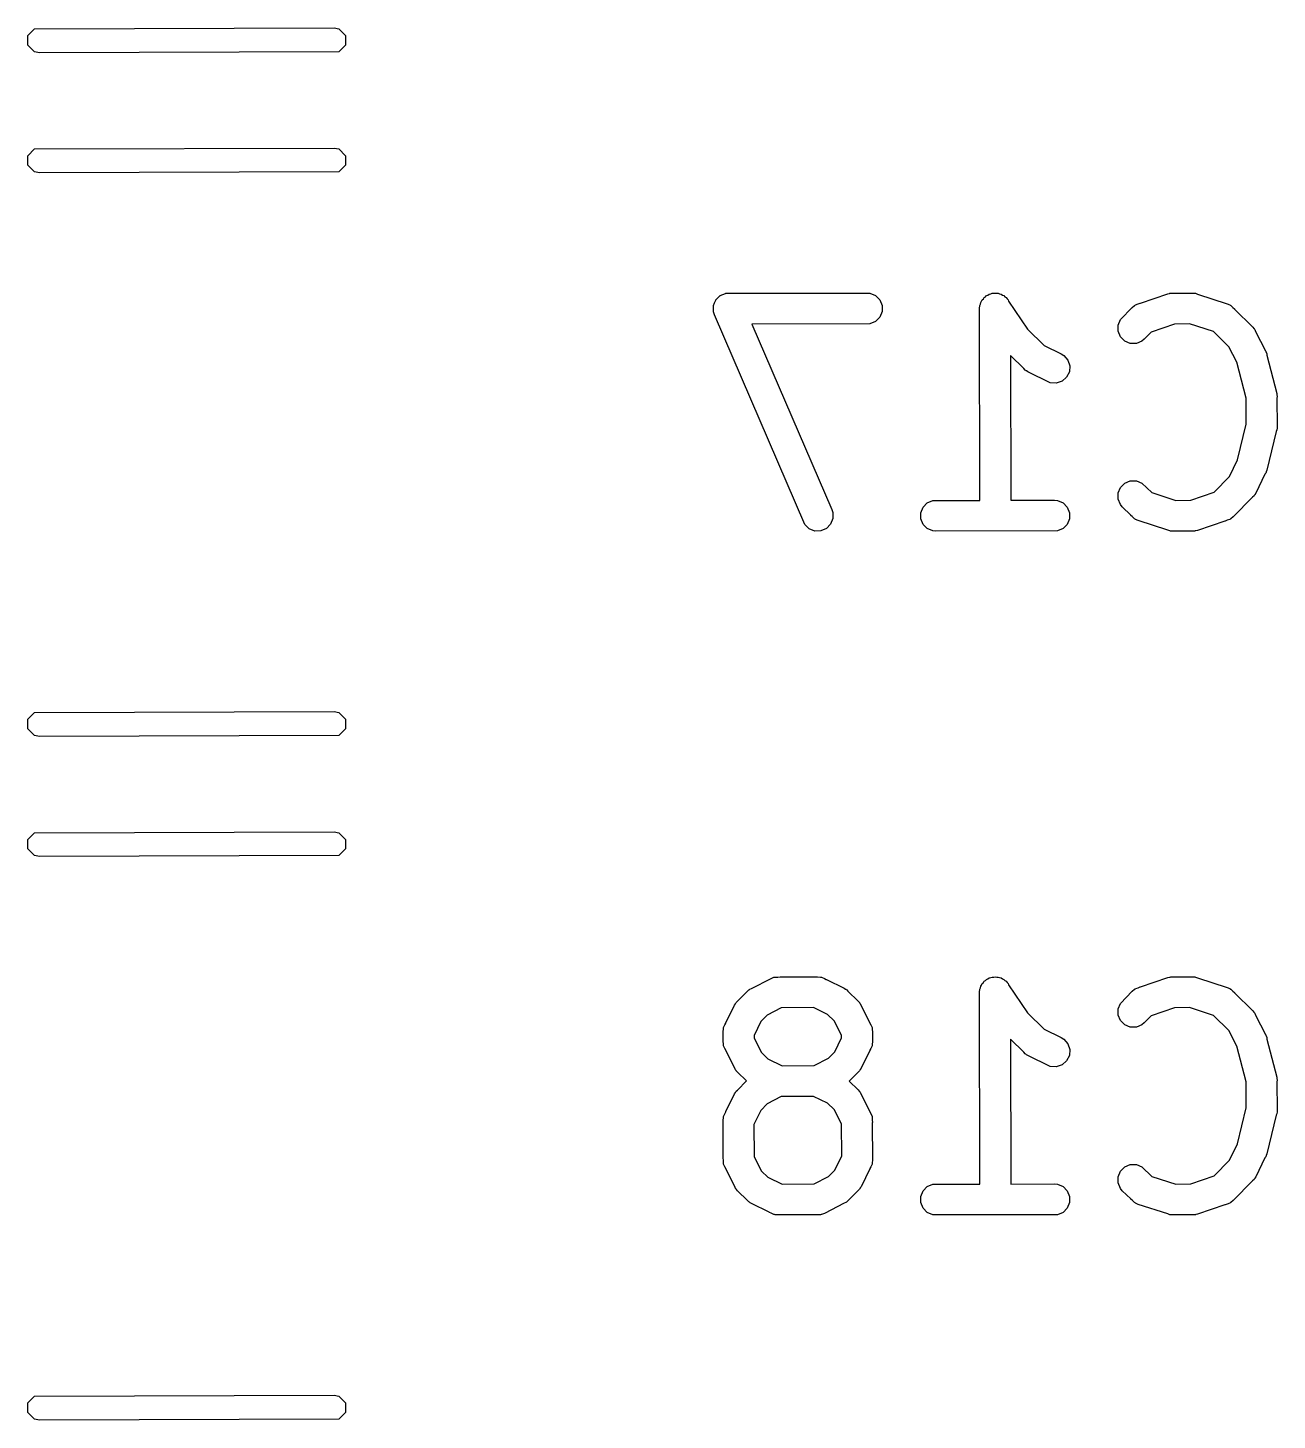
# Model space of a CAD drawing. Extents: x 208 to 341, y -149 to -108.
# Drawn here: x 335.22 to 341.25, y -126.94 to -120.22 of the extents above; entities that cross this region are included whole.
import ezdxf

# ---------------------------------------------------------------- set-up
doc = ezdxf.new("R2010")
doc.units = 0
doc.layers.add('BLACK', color=7, linetype='CONTINUOUS')

msp = doc.modelspace()

# ---------------------------------------------------------------- linework, layer by layer
at = {"layer": 'BLACK', "linetype": 'CONTINUOUS'}
for p, q in [((335.256295, -120.224374), (336.70176, -120.219807)), ((336.70176, -120.219807), (336.724721, -120.224374)), ((335.223823, -120.256846), (335.256295, -120.224374)), ((335.223823, -120.302768), (335.223823, -120.256846)), ((336.724721, -120.224374), (336.757193, -120.256846)), ((336.757193, -120.256846), (336.757193, -120.302768)), ((335.256295, -120.33524), (335.223823, -120.302768)), ((335.279256, -120.339807), (335.256295, -120.33524)), ((336.724721, -120.33524), (335.279256, -120.339807)), ((336.757193, -120.302768), (336.724721, -120.33524)), ((335.223823, -120.836846), (335.256295, -120.804374)), ((335.256295, -120.804374), (336.70176, -120.799807)), ((336.70176, -120.799807), (336.724721, -120.804374)), ((336.724721, -120.804374), (336.757193, -120.836846)), ((335.223823, -120.882768), (335.223823, -120.836846)), ((335.256295, -120.91524), (335.223823, -120.882768)), ((336.757193, -120.882768), (336.724721, -120.91524)), ((336.757193, -120.836846), (336.757193, -120.882768)), ((335.279256, -120.919807), (335.256295, -120.91524)), ((336.724721, -120.91524), (335.279256, -120.919807)), ((338.532252, -121.560892), (338.532425, -121.560459)), ((338.532425, -121.575071), (338.532252, -121.560892)), ((338.532425, -121.559994), (338.537846, -121.546904)), ((338.532425, -121.560459), (338.532425, -121.559994)), ((338.537846, -121.546904), (338.54312, -121.533722)), ((338.54312, -121.533722), (338.543445, -121.533388)), ((338.543445, -121.533388), (338.543624, -121.532958)), ((338.543624, -121.532958), (338.553643, -121.522938)), ((338.553643, -121.522938), (338.563559, -121.512778)), ((338.563559, -121.512778), (338.563987, -121.512594)), ((338.563987, -121.512594), (338.564316, -121.512266)), ((338.564316, -121.512266), (338.577416, -121.506839)), ((338.577416, -121.506839), (338.590457, -121.501251)), ((338.590457, -121.501251), (338.590921, -121.501245)), ((338.590921, -121.501245), (338.591352, -121.501067)), ((338.591352, -121.501067), (338.608513, -121.50103)), ((338.608513, -121.50103), (338.619718, -121.500894)), ((338.619718, -121.500894), (338.619999, -121.501006)), ((338.619999, -121.501006), (339.27265, -121.499626)), ((339.27265, -121.499626), (339.287282, -121.501067)), ((339.287282, -121.501067), (339.314318, -121.512266)), ((339.314318, -121.512266), (339.33501, -121.532958)), ((339.33501, -121.532958), (339.346209, -121.559994)), ((339.346209, -121.559994), (339.346209, -121.589258)), ((339.816713, -121.57447), (339.818139, -121.559994)), ((339.818139, -121.559994), (339.82098, -121.553133)), ((339.82098, -121.553133), (339.822437, -121.545853)), ((339.822437, -121.545853), (339.826525, -121.539747)), ((339.826525, -121.539747), (339.829338, -121.532958)), ((339.829338, -121.532958), (339.834588, -121.527707)), ((339.834588, -121.527707), (339.83872, -121.521538)), ((339.83872, -121.521538), (339.844834, -121.517461)), ((339.844834, -121.517461), (339.85003, -121.512266)), ((339.85003, -121.512266), (339.85689, -121.509424)), ((339.85689, -121.509424), (339.863069, -121.505305)), ((339.863069, -121.505305), (339.870277, -121.503879)), ((339.870277, -121.503879), (339.877066, -121.501067)), ((339.877066, -121.501067), (339.884493, -121.501067)), ((339.884493, -121.501067), (339.891777, -121.499626)), ((339.891777, -121.499626), (339.898982, -121.501067)), ((339.898982, -121.501067), (339.90633, -121.501067)), ((339.90633, -121.501067), (339.91319, -121.503908)), ((339.91319, -121.503908), (339.920471, -121.505365)), ((339.920471, -121.505365), (339.926576, -121.509453)), ((339.926576, -121.509453), (339.933366, -121.512266)), ((339.933366, -121.512266), (339.938616, -121.517516)), ((339.938616, -121.517516), (339.944786, -121.521648)), ((339.944786, -121.521648), (339.949075, -121.527975)), ((339.949075, -121.527975), (339.954058, -121.532958)), ((339.954058, -121.532958), (339.956579, -121.539045)), ((339.956579, -121.539045), (340.048493, -121.674632)), ((340.552951, -121.569212), (340.564316, -121.559885)), ((340.564316, -121.559885), (340.566804, -121.558854)), ((340.566804, -121.558854), (340.568841, -121.557088)), ((340.568841, -121.557088), (340.581804, -121.55264)), ((340.581804, -121.55264), (340.591352, -121.548686)), ((340.591352, -121.548686), (340.593333, -121.548686)), ((340.593333, -121.548686), (340.725123, -121.503475)), ((340.725123, -121.503475), (340.732378, -121.501825)), ((340.732378, -121.501825), (340.734209, -121.501067)), ((340.734209, -121.501067), (340.735805, -121.501046)), ((340.735805, -121.501046), (340.73946, -121.500215)), ((340.73946, -121.500215), (340.74876, -121.500876)), ((340.74876, -121.500876), (340.844079, -121.499626)), ((340.844079, -121.499626), (340.851484, -121.500355)), ((340.851484, -121.500355), (340.853459, -121.500215)), ((340.853459, -121.500215), (340.854945, -121.500696)), ((340.854945, -121.500696), (340.858711, -121.501067)), ((340.858711, -121.501067), (340.868074, -121.504945)), ((340.868074, -121.504945), (341.010653, -121.551094)), ((341.010653, -121.551094), (341.024078, -121.557088)), ((341.024078, -121.557088), (341.026113, -121.558853)), ((341.026113, -121.558853), (341.028604, -121.559885)), ((341.028604, -121.559885), (341.038542, -121.569633)), ((338.532425, -121.589258), (338.532425, -121.575071)), ((338.532603, -121.589688), (338.532425, -121.589258)), ((338.532609, -121.590153), (338.532603, -121.589688)), ((338.537048, -121.60417), (338.532609, -121.590153)), ((338.972707, -122.617051), (338.537048, -121.60417)), ((339.33501, -121.616294), (339.314318, -121.636986)), ((339.346209, -121.589258), (339.33501, -121.616294)), ((339.816698, -121.574547), (339.816713, -121.57447)), ((339.816703, -121.574573), (339.816698, -121.574547)), ((339.816698, -121.574626), (339.816703, -121.574573)), ((339.818012, -122.500509), (339.816698, -121.574626)), ((340.484806, -121.655233), (340.496005, -121.628196)), ((340.496005, -121.628196), (340.552951, -121.569212)), ((341.038542, -121.569633), (341.046185, -121.576262)), ((341.046185, -121.576262), (341.047036, -121.577965)), ((341.047036, -121.577965), (341.135207, -121.66445)), ((339.287282, -121.648185), (338.718236, -121.649388)), ((338.718236, -121.649388), (339.103491, -122.545082)), ((339.314318, -121.636986), (339.287282, -121.648185)), ((340.048493, -121.674632), (340.128784, -121.753388)), ((340.484806, -121.684495), (340.484806, -121.655233)), ((340.496005, -121.711532), (340.484806, -121.684495)), ((340.64492, -121.688174), (340.611398, -121.722897)), ((340.757626, -121.64951), (340.64492, -121.688174)), ((340.829005, -121.648574), (340.757626, -121.64951)), ((340.944932, -121.686097), (340.829005, -121.648574)), ((341.019141, -121.758887), (340.944932, -121.686097)), ((341.135207, -121.66445), (341.139927, -121.6702)), ((341.139927, -121.6702), (341.141424, -121.671499)), ((341.141424, -121.671499), (341.14215, -121.672909)), ((341.14215, -121.672909), (341.144535, -121.675815)), ((341.144535, -121.675815), (341.148186, -121.68463)), ((341.148186, -121.68463), (341.196875, -121.77918)), ((340.128784, -121.753388), (340.210953, -121.793258)), ((340.516697, -121.732224), (340.496005, -121.711532)), ((340.543734, -121.743423), (340.516697, -121.732224)), ((340.572996, -121.743423), (340.543734, -121.743423)), ((340.600033, -121.732224), (340.572996, -121.743423)), ((340.611398, -121.722897), (340.600033, -121.732224)), ((341.057832, -121.834022), (341.019141, -121.758887)), ((340.02967, -121.864453), (339.9656, -121.801607)), ((339.9656, -121.801607), (339.966592, -122.500144)), ((340.210953, -121.793258), (340.223396, -121.80109)), ((340.223396, -121.80109), (340.242569, -121.823198)), ((340.242569, -121.823198), (340.251823, -121.850959)), ((341.196875, -121.77918), (341.197284, -121.780249)), ((341.197284, -121.780249), (341.197607, -121.780685)), ((341.197607, -121.780685), (341.197926, -121.781928)), ((341.197926, -121.781928), (341.20213, -121.792911)), ((341.20213, -121.792911), (341.202655, -121.800308)), ((341.202655, -121.800308), (341.250173, -121.985007)), ((340.03619, -121.871971), (340.02967, -121.864453)), ((340.039383, -121.873981), (340.03619, -121.871971)), ((340.040506, -121.875082), (340.039383, -121.873981)), ((340.042338, -121.87584), (340.040506, -121.875082)), ((340.048633, -121.879803), (340.042338, -121.87584)), ((340.157602, -121.932677), (340.048633, -121.879803)), ((340.249749, -121.880149), (340.236661, -121.906324)), ((340.251823, -121.850959), (340.249749, -121.880149)), ((341.10245, -122.007452), (341.057832, -121.834022)), ((340.186792, -121.934751), (340.157602, -121.932677)), ((340.214554, -121.925497), (340.186792, -121.934751)), ((340.236661, -121.906324), (340.214554, -121.925497)), ((341.103592, -122.132224), (341.10245, -122.007452)), ((341.250173, -121.985007), (341.250548, -121.987543)), ((341.250548, -121.987543), (341.250971, -121.988565)), ((341.250971, -121.988565), (341.250988, -121.990526)), ((341.250988, -121.990526), (341.252323, -121.999551)), ((341.252323, -121.999551), (341.251144, -122.007474)), ((341.251144, -122.007474), (341.252412, -122.146054)), ((341.061566, -122.305347), (341.103592, -122.132224)), ((341.247794, -122.168354), (341.202554, -122.35472)), ((341.250971, -122.160686), (341.247794, -122.168354)), ((341.251868, -122.151571), (341.250971, -122.160686)), ((341.252323, -122.1497), (341.251868, -122.151571)), ((341.252412, -122.146054), (341.25216, -122.148607)), ((341.25216, -122.148607), (341.252323, -122.1497)), ((341.022841, -122.385157), (341.061566, -122.305347)), ((341.197607, -122.368566), (341.193524, -122.374076)), ((341.201542, -122.35755), (341.197607, -122.368566)), ((341.20213, -122.35634), (341.201542, -122.35755)), ((341.202168, -122.355799), (341.20213, -122.35634)), ((341.202554, -122.35472), (341.202168, -122.355799)), ((340.484806, -122.464755), (340.496005, -122.437719)), ((340.496005, -122.437719), (340.516698, -122.417026)), ((340.516698, -122.417026), (340.543734, -122.405828)), ((340.543734, -122.405828), (340.572997, -122.405828)), ((340.572997, -122.405828), (340.600033, -122.417027)), ((340.600033, -122.417027), (340.647722, -122.463069)), ((340.948564, -122.460883), (341.022841, -122.385157)), ((341.193524, -122.374076), (341.149256, -122.465309)), ((339.564316, -122.512266), (339.591352, -122.501067)), ((339.591352, -122.501067), (339.818012, -122.500509)), ((339.966592, -122.500144), (340.177412, -122.499626)), ((340.177412, -122.499626), (340.192044, -122.501067)), ((340.192044, -122.501067), (340.21908, -122.512266)), ((340.484806, -122.494018), (340.484806, -122.464755)), ((340.496004, -122.521054), (340.484806, -122.494018)), ((340.647722, -122.463069), (340.763914, -122.500677)), ((340.763914, -122.500677), (340.835292, -122.499741)), ((340.835292, -122.499741), (340.948564, -122.460883)), ((341.133901, -122.484275), (341.039969, -122.58004)), ((341.141424, -122.477752), (341.133901, -122.484275)), ((341.143436, -122.474555), (341.141424, -122.477752)), ((341.144535, -122.473435), (341.143436, -122.474555)), ((341.145292, -122.471605), (341.144535, -122.473435)), ((341.149256, -122.465309), (341.145292, -122.471605)), ((339.103491, -122.545082), (339.10793, -122.559098)), ((339.10793, -122.559098), (339.108287, -122.58836)), ((339.532425, -122.559994), (339.543624, -122.532958)), ((339.532425, -122.589258), (339.532425, -122.559994)), ((339.543624, -122.532958), (339.564316, -122.512266)), ((340.21908, -122.512266), (340.239772, -122.532958)), ((340.239772, -122.532958), (340.250971, -122.559994)), ((340.250971, -122.559994), (340.250971, -122.589258)), ((340.505331, -122.532419), (340.496004, -122.521054)), ((340.546156, -122.571834), (340.505331, -122.532419)), ((340.546734, -122.57299), (340.546156, -122.571834)), ((338.993651, -122.637489), (338.972707, -122.617051)), ((339.020821, -122.648357), (338.993651, -122.637489)), ((339.07698, -122.636473), (339.050082, -122.648001)), ((339.097419, -122.61553), (339.07698, -122.636473)), ((339.108287, -122.58836), (339.097419, -122.61553)), ((339.543624, -122.616294), (339.532425, -122.589258)), ((339.564316, -122.636986), (339.543624, -122.616294)), ((339.591352, -122.648185), (339.564316, -122.636986)), ((340.21908, -122.636986), (340.192044, -122.648185)), ((340.239772, -122.616294), (340.21908, -122.636986)), ((340.250971, -122.589258), (340.239772, -122.616294)), ((340.552825, -122.578273), (340.546734, -122.57299)), ((340.564316, -122.589367), (340.552825, -122.578273)), ((340.566804, -122.590397), (340.564316, -122.589367)), ((340.568841, -122.592164), (340.566804, -122.590397)), ((340.582267, -122.598158), (340.568841, -122.592164)), ((340.724848, -122.644307), (340.582267, -122.598158)), ((340.999586, -122.600566), (340.867796, -122.645777)), ((341.001568, -122.600566), (340.999586, -122.600566)), ((341.01112, -122.596609), (341.001568, -122.600566)), ((341.024078, -122.592164), (341.01112, -122.596609)), ((341.026113, -122.590398), (341.024078, -122.592164)), ((341.028604, -122.589367), (341.026113, -122.590398)), ((341.039969, -122.58004), (341.028604, -122.589367)), ((339.050082, -122.648001), (339.020821, -122.648357)), ((339.605984, -122.649626), (339.591352, -122.648185)), ((340.192044, -122.648185), (339.605984, -122.649626)), ((340.734209, -122.648185), (340.724848, -122.644307)), ((340.737972, -122.648555), (340.734209, -122.648185)), ((340.73946, -122.649037), (340.737972, -122.648555)), ((340.741434, -122.648896), (340.73946, -122.649037)), ((340.748841, -122.649626), (340.741434, -122.648896)), ((340.844158, -122.648375), (340.748841, -122.649626)), ((340.853459, -122.649037), (340.844158, -122.648375)), ((340.857113, -122.648205), (340.853459, -122.649037)), ((340.858711, -122.648185), (340.857113, -122.648205)), ((340.860542, -122.647426), (340.858711, -122.648185)), ((340.867796, -122.645777), (340.860542, -122.647426)), ((335.223823, -123.556846), (335.256295, -123.524374)), ((335.223823, -123.602768), (335.223823, -123.556846)), ((335.256295, -123.524374), (336.70176, -123.519807)), ((336.70176, -123.519807), (336.724721, -123.524374)), ((336.724721, -123.524374), (336.757193, -123.556846)), ((336.757193, -123.556846), (336.757193, -123.602768)), ((335.256295, -123.63524), (335.223823, -123.602768)), ((335.279256, -123.639807), (335.256295, -123.63524)), ((336.724721, -123.63524), (335.279256, -123.639807)), ((336.757193, -123.602768), (336.724721, -123.63524)), ((335.223823, -124.136846), (335.256295, -124.104374)), ((335.256295, -124.104374), (336.70176, -124.099807)), ((336.70176, -124.099807), (336.724721, -124.104374)), ((336.724721, -124.104374), (336.757193, -124.136846)), ((335.223823, -124.182768), (335.223823, -124.136846)), ((335.256295, -124.21524), (335.223823, -124.182768)), ((336.757193, -124.182768), (336.724721, -124.21524)), ((336.757193, -124.136846), (336.757193, -124.182768)), ((335.279256, -124.219807), (335.256295, -124.21524)), ((336.724721, -124.21524), (335.279256, -124.219807)), ((338.707173, -124.859885), (338.715983, -124.856235)), ((338.715983, -124.856235), (338.810538, -124.807544)), ((338.810538, -124.807544), (338.824269, -124.802289)), ((338.824269, -124.802289), (338.826958, -124.802097)), ((338.826958, -124.802097), (338.829447, -124.801067)), ((338.829447, -124.801067), (338.842786, -124.800973)), ((338.842786, -124.800973), (338.853459, -124.800215)), ((338.853459, -124.800215), (338.855466, -124.800884)), ((338.855466, -124.800884), (339.034555, -124.799626)), ((339.034555, -124.799626), (339.049187, -124.801067)), ((339.049187, -124.801067), (339.051676, -124.802098)), ((339.051676, -124.802098), (339.054364, -124.802289)), ((339.054364, -124.802289), (339.067357, -124.808593)), ((339.067357, -124.808593), (339.076223, -124.812266)), ((339.076223, -124.812266), (339.077445, -124.813488)), ((339.077445, -124.813488), (339.163334, -124.855163)), ((339.163334, -124.855163), (339.169633, -124.859127)), ((339.818139, -124.859994), (339.82098, -124.853133)), ((339.82098, -124.853133), (339.822437, -124.845853)), ((339.822437, -124.845853), (339.826525, -124.839747)), ((339.826525, -124.839747), (339.829338, -124.832958)), ((339.829338, -124.832958), (339.834588, -124.827707)), ((339.834588, -124.827707), (339.83872, -124.821538)), ((339.83872, -124.821538), (339.844834, -124.817461)), ((339.844834, -124.817461), (339.85003, -124.812266)), ((339.85003, -124.812266), (339.85689, -124.809424)), ((339.85689, -124.809424), (339.863069, -124.805305)), ((339.863069, -124.805305), (339.870277, -124.803879)), ((339.870277, -124.803879), (339.877066, -124.801067)), ((339.877066, -124.801067), (339.884493, -124.801067)), ((339.884493, -124.801067), (339.891777, -124.799626)), ((339.891777, -124.799626), (339.898982, -124.801067)), ((339.898982, -124.801067), (339.90633, -124.801067)), ((339.90633, -124.801067), (339.91319, -124.803908)), ((339.91319, -124.803908), (339.920471, -124.805365)), ((339.920471, -124.805365), (339.926576, -124.809453)), ((339.926576, -124.809453), (339.933366, -124.812266)), ((339.933366, -124.812266), (339.938616, -124.817516)), ((339.938616, -124.817516), (339.944786, -124.821648)), ((339.944786, -124.821648), (339.949075, -124.827975)), ((339.949075, -124.827975), (339.954058, -124.832958)), ((339.954058, -124.832958), (339.956579, -124.839045)), ((339.956579, -124.839045), (340.048493, -124.974632)), ((340.566804, -124.858854), (340.568841, -124.857088)), ((340.568841, -124.857088), (340.581804, -124.85264)), ((340.581804, -124.85264), (340.591352, -124.848686)), ((340.591352, -124.848686), (340.593333, -124.848686)), ((340.593333, -124.848686), (340.725123, -124.803475)), ((340.725123, -124.803475), (340.732378, -124.801825)), ((340.732378, -124.801825), (340.734209, -124.801067)), ((340.734209, -124.801067), (340.735805, -124.801046)), ((340.735805, -124.801046), (340.73946, -124.800215)), ((340.73946, -124.800215), (340.74876, -124.800876)), ((340.74876, -124.800876), (340.844079, -124.799626)), ((340.844079, -124.799626), (340.851484, -124.800355)), ((340.851484, -124.800355), (340.853459, -124.800215)), ((340.853459, -124.800215), (340.854945, -124.800696)), ((340.854945, -124.800696), (340.858711, -124.801067)), ((340.858711, -124.801067), (340.868074, -124.804945)), ((340.868074, -124.804945), (341.010653, -124.851094)), ((341.010653, -124.851094), (341.024078, -124.857088)), ((341.024078, -124.857088), (341.026113, -124.858853)), ((338.639992, -124.927025), (338.641972, -124.92388)), ((338.641972, -124.92388), (338.648466, -124.918247)), ((338.648466, -124.918247), (338.695808, -124.869212)), ((338.695808, -124.869212), (338.701557, -124.864493)), ((338.701557, -124.864493), (338.702857, -124.862995)), ((338.702857, -124.862995), (338.70427, -124.862267)), ((338.70427, -124.862267), (338.707173, -124.859885)), ((339.169633, -124.859127), (339.171461, -124.859885)), ((339.171461, -124.859885), (339.172631, -124.861015)), ((339.172631, -124.861015), (339.175777, -124.862995)), ((339.175777, -124.862995), (339.181409, -124.869489)), ((339.181409, -124.869489), (339.230445, -124.916831)), ((339.230445, -124.916831), (339.235163, -124.92258)), ((339.235163, -124.92258), (339.236662, -124.92388)), ((339.236662, -124.92388), (339.237389, -124.925293)), ((339.816698, -124.874547), (339.816713, -124.87447)), ((339.816703, -124.874573), (339.816698, -124.874547)), ((339.816698, -124.874626), (339.816703, -124.874573)), ((339.818012, -125.800509), (339.816698, -124.874626)), ((339.816713, -124.87447), (339.818139, -124.859994)), ((340.496005, -124.928196), (340.552951, -124.869212)), ((340.552951, -124.869212), (340.564316, -124.859885)), ((340.564316, -124.859885), (340.566804, -124.858854)), ((341.026113, -124.858853), (341.028604, -124.859885)), ((341.028604, -124.859885), (341.038542, -124.869633)), ((341.038542, -124.869633), (341.046185, -124.876262)), ((341.046185, -124.876262), (341.047036, -124.877965)), ((341.047036, -124.877965), (341.135207, -124.96445)), ((338.592465, -125.022211), (338.63414, -124.936323)), ((338.63414, -124.936323), (338.638104, -124.930023)), ((338.638104, -124.930023), (338.638862, -124.928196)), ((338.638862, -124.928196), (338.639992, -124.927025)), ((338.790899, -124.98494), (338.760655, -125.016267)), ((338.85969, -124.949516), (338.790899, -124.98494)), ((339.014859, -124.948426), (338.85969, -124.949516)), ((339.083389, -124.981678), (339.014859, -124.948426)), ((339.114716, -125.011922), (339.083389, -124.981678)), ((339.237389, -124.925293), (339.239772, -124.928196)), ((339.239772, -124.928196), (339.243421, -124.937006)), ((339.243421, -124.937006), (339.292113, -125.031561)), ((340.048493, -124.974632), (340.128784, -125.053388)), ((340.484806, -124.955233), (340.496005, -124.928196)), ((340.484806, -124.984495), (340.484806, -124.955233)), ((340.496005, -125.011532), (340.484806, -124.984495)), ((340.64492, -124.988174), (340.611398, -125.022897)), ((340.757626, -124.94951), (340.64492, -124.988174)), ((340.829005, -124.948574), (340.757626, -124.94951)), ((340.944932, -124.986097), (340.829005, -124.948574)), ((341.019141, -125.058887), (340.944932, -124.986097)), ((341.135207, -124.96445), (341.139927, -124.9702)), ((341.139927, -124.9702), (341.141424, -124.971499)), ((341.141424, -124.971499), (341.14215, -124.972909)), ((341.14215, -124.972909), (341.144535, -124.975815)), ((341.144535, -124.975815), (341.148186, -124.98463)), ((341.148186, -124.98463), (341.196875, -125.07918)), ((338.578603, -125.065102), (338.580044, -125.05047)), ((338.580044, -125.05047), (338.581075, -125.04798)), ((338.581075, -125.04798), (338.581266, -125.045293)), ((338.581266, -125.045293), (338.58757, -125.032299)), ((338.58757, -125.032299), (338.591243, -125.023434)), ((338.591243, -125.023434), (338.592465, -125.022211)), ((338.760655, -125.016267), (338.727931, -125.083708)), ((339.150404, -125.081225), (339.114716, -125.011922)), ((339.292113, -125.031561), (339.297368, -125.045292)), ((339.297368, -125.045292), (339.297559, -125.047981)), ((339.297559, -125.047981), (339.29859, -125.05047)), ((339.29859, -125.05047), (339.299002, -125.068299)), ((340.128784, -125.053388), (340.210953, -125.093258)), ((340.516697, -125.032224), (340.496005, -125.011532)), ((340.543734, -125.043423), (340.516697, -125.032224)), ((340.572996, -125.043423), (340.543734, -125.043423)), ((340.600033, -125.032224), (340.572996, -125.043423)), ((340.611398, -125.022897), (340.600033, -125.032224)), ((341.057832, -125.134022), (341.019141, -125.058887)), ((338.579468, -125.102509), (338.578603, -125.065102)), ((338.579192, -125.10334), (338.579468, -125.102509)), ((338.579631, -125.109522), (338.579192, -125.10334)), ((338.580044, -125.127353), (338.579631, -125.109522)), ((338.727931, -125.083708), (338.728229, -125.096597)), ((338.728229, -125.096597), (338.763917, -125.1659)), ((339.117979, -125.161554), (339.150702, -125.094114)), ((339.150702, -125.094114), (339.150404, -125.081225)), ((339.300031, -125.112721), (339.29859, -125.127353)), ((339.299002, -125.068299), (339.299442, -125.074482)), ((339.299442, -125.074482), (339.299165, -125.075312)), ((339.299165, -125.075312), (339.300031, -125.112721)), ((340.02967, -125.164453), (339.9656, -125.101607)), ((339.9656, -125.101607), (339.966592, -125.800144)), ((340.210953, -125.093258), (340.223396, -125.10109)), ((340.223396, -125.10109), (340.242569, -125.123198)), ((340.242569, -125.123198), (340.251823, -125.150959)), ((341.196875, -125.07918), (341.197284, -125.080249)), ((341.197284, -125.080249), (341.197607, -125.080685)), ((341.197607, -125.080685), (341.197926, -125.081928)), ((341.197926, -125.081928), (341.20213, -125.092911)), ((341.20213, -125.092911), (341.202655, -125.100308)), ((341.202655, -125.100308), (341.250173, -125.285007)), ((338.581075, -125.129842), (338.580044, -125.127353)), ((338.581266, -125.13253), (338.581075, -125.129842)), ((338.586521, -125.146262), (338.581266, -125.13253)), ((338.635213, -125.240818), (338.586521, -125.146262)), ((338.763917, -125.1659), (338.795245, -125.196145)), ((339.018943, -125.228306), (339.087734, -125.192882)), ((339.087734, -125.192882), (339.117979, -125.161554)), ((339.286169, -125.15561), (339.244494, -125.2415)), ((339.287391, -125.154389), (339.286169, -125.15561)), ((339.29106, -125.145529), (339.287391, -125.154389)), ((339.297368, -125.132531), (339.29106, -125.145529)), ((339.297559, -125.129841), (339.297368, -125.132531)), ((339.29859, -125.127353), (339.297559, -125.129841)), ((340.03619, -125.171971), (340.02967, -125.164453)), ((340.039383, -125.173981), (340.03619, -125.171971)), ((340.040506, -125.175082), (340.039383, -125.173981)), ((340.042338, -125.17584), (340.040506, -125.175082)), ((340.048633, -125.179803), (340.042338, -125.17584)), ((340.157602, -125.232677), (340.048633, -125.179803)), ((340.249749, -125.180149), (340.236661, -125.206324)), ((340.251823, -125.150959), (340.249749, -125.180149)), ((341.10245, -125.307452), (341.057832, -125.134022)), ((338.638862, -125.249627), (338.635213, -125.240818)), ((338.641244, -125.252529), (338.638862, -125.249627)), ((338.641972, -125.253943), (338.641244, -125.252529)), ((338.64347, -125.255242), (338.641972, -125.253943)), ((338.648189, -125.260992), (338.64347, -125.255242)), ((338.795245, -125.196145), (338.863774, -125.229396)), ((338.863774, -125.229396), (339.018943, -125.228306)), ((339.230167, -125.259575), (339.187414, -125.303858)), ((339.236662, -125.253943), (339.230167, -125.259575)), ((339.238641, -125.250797), (339.236662, -125.253943)), ((339.239772, -125.249627), (339.238641, -125.250797)), ((339.240529, -125.247799), (339.239772, -125.249627)), ((339.244494, -125.2415), (339.240529, -125.247799)), ((340.186792, -125.234751), (340.157602, -125.232677)), ((340.214554, -125.225497), (340.186792, -125.234751)), ((340.236661, -125.206324), (340.214554, -125.225497)), ((338.691219, -125.302535), (338.648189, -125.260992)), ((338.648466, -125.346818), (338.691219, -125.302535)), ((339.187414, -125.303858), (339.230445, -125.345402)), ((341.103592, -125.432224), (341.10245, -125.307452)), ((341.250173, -125.285007), (341.250548, -125.287543)), ((341.250548, -125.287543), (341.250971, -125.288565)), ((341.250971, -125.288565), (341.250988, -125.290526)), ((341.250988, -125.290526), (341.252323, -125.299551)), ((341.252323, -125.299551), (341.251144, -125.307474)), ((341.251144, -125.307474), (341.252412, -125.446054)), ((338.592465, -125.450782), (338.63414, -125.364894)), ((338.63414, -125.364894), (338.638104, -125.358594)), ((338.638104, -125.358594), (338.638862, -125.356767)), ((338.638862, -125.356767), (338.639992, -125.355596)), ((338.639992, -125.355596), (338.641972, -125.352451)), ((338.641972, -125.352451), (338.648466, -125.346818)), ((338.85969, -125.378087), (338.790899, -125.413511)), ((339.014859, -125.376997), (338.85969, -125.378087)), ((339.083389, -125.410249), (339.014859, -125.376997)), ((339.230445, -125.345402), (339.235163, -125.351151)), ((339.235163, -125.351151), (339.236662, -125.352451)), ((339.236662, -125.352451), (339.237389, -125.353864)), ((339.237389, -125.353864), (339.239772, -125.356767)), ((339.239772, -125.356767), (339.243421, -125.365577)), ((339.243421, -125.365577), (339.292113, -125.460132)), ((338.581266, -125.473864), (338.58757, -125.46087)), ((338.58757, -125.46087), (338.591243, -125.452005)), ((338.591243, -125.452005), (338.592465, -125.450782)), ((338.760655, -125.444838), (338.727403, -125.513368)), ((338.790899, -125.413511), (338.760655, -125.444838)), ((339.114716, -125.440493), (339.083389, -125.410249)), ((339.15014, -125.509284), (339.114716, -125.440493)), ((339.292113, -125.460132), (339.297368, -125.473863)), ((341.061566, -125.605347), (341.103592, -125.432224)), ((341.250971, -125.460686), (341.247794, -125.468354)), ((341.251868, -125.451571), (341.250971, -125.460686)), ((341.252323, -125.4497), (341.251868, -125.451571)), ((341.252412, -125.446054), (341.25216, -125.448607)), ((341.25216, -125.448607), (341.252323, -125.4497)), ((338.578603, -125.493673), (338.580044, -125.479041)), ((338.579861, -125.67276), (338.578603, -125.493673)), ((338.580044, -125.479041), (338.581075, -125.476551)), ((338.581075, -125.476551), (338.581266, -125.473864)), ((338.727403, -125.513368), (338.728493, -125.668537)), ((339.15123, -125.664453), (339.15014, -125.509284)), ((339.297368, -125.473863), (339.297559, -125.476552)), ((339.297559, -125.476552), (339.29859, -125.479041)), ((339.29859, -125.479041), (339.298683, -125.49238)), ((339.298683, -125.49238), (339.299442, -125.503053)), ((339.299442, -125.503053), (339.298772, -125.50506)), ((339.298772, -125.50506), (339.300031, -125.684149)), ((341.247794, -125.468354), (341.202554, -125.65472)), ((341.022841, -125.685157), (341.061566, -125.605347)), ((341.201542, -125.65755), (341.197607, -125.668566)), ((341.20213, -125.65634), (341.201542, -125.65755)), ((341.202168, -125.655799), (341.20213, -125.65634)), ((341.202554, -125.65472), (341.202168, -125.655799)), ((338.579192, -125.674768), (338.579861, -125.67276)), ((338.57995, -125.68544), (338.579192, -125.674768)), ((338.580044, -125.698781), (338.57995, -125.68544)), ((338.581075, -125.70127), (338.580044, -125.698781)), ((338.581266, -125.703958), (338.581075, -125.70127)), ((338.586521, -125.71769), (338.581266, -125.703958)), ((338.635211, -125.812242), (338.586521, -125.71769)), ((338.728493, -125.668537), (338.763918, -125.737328)), ((339.117979, -125.732982), (339.15123, -125.664453)), ((339.286169, -125.727038), (339.244494, -125.812928)), ((339.287391, -125.725817), (339.286169, -125.727038)), ((339.29106, -125.716957), (339.287391, -125.725817)), ((339.297368, -125.703959), (339.29106, -125.716957)), ((339.297559, -125.701269), (339.297368, -125.703959)), ((339.29859, -125.698781), (339.297559, -125.701269)), ((339.300031, -125.684149), (339.29859, -125.698781)), ((340.496005, -125.737719), (340.516698, -125.717026)), ((340.516698, -125.717026), (340.543734, -125.705828)), ((340.543734, -125.705828), (340.572997, -125.705828)), ((340.572997, -125.705828), (340.600033, -125.717027)), ((340.600033, -125.717027), (340.647722, -125.763069)), ((340.948564, -125.760883), (341.022841, -125.685157)), ((341.193524, -125.674076), (341.149256, -125.765309)), ((341.197607, -125.668566), (341.193524, -125.674076)), ((338.763918, -125.737328), (338.795245, -125.767574)), ((338.795245, -125.767574), (338.863774, -125.800825)), ((339.018943, -125.799735), (339.087733, -125.764311)), ((339.087733, -125.764311), (339.117979, -125.732982)), ((340.484806, -125.764755), (340.496005, -125.737719)), ((340.484806, -125.794018), (340.484806, -125.764755)), ((340.496004, -125.821054), (340.484806, -125.794018)), ((340.647722, -125.763069), (340.763914, -125.800677)), ((340.835292, -125.799741), (340.948564, -125.760883)), ((341.133901, -125.784275), (341.039969, -125.88004)), ((341.141424, -125.777752), (341.133901, -125.784275)), ((341.143436, -125.774555), (341.141424, -125.777752)), ((341.144535, -125.773435), (341.143436, -125.774555)), ((341.145292, -125.771605), (341.144535, -125.773435)), ((341.149256, -125.765309), (341.145292, -125.771605)), ((338.638861, -125.821054), (338.635211, -125.812242)), ((338.641244, -125.823958), (338.638861, -125.821054)), ((338.641972, -125.825371), (338.641244, -125.823958)), ((338.64347, -125.82667), (338.641972, -125.825371)), ((338.648188, -125.832419), (338.64347, -125.82667)), ((338.697223, -125.87976), (338.648188, -125.832419)), ((338.863774, -125.800825), (339.018943, -125.799735)), ((339.230168, -125.831002), (339.182827, -125.880039)), ((339.236662, -125.825371), (339.230168, -125.831002)), ((339.238641, -125.822225), (339.236662, -125.825371)), ((339.239773, -125.821054), (339.238641, -125.822225)), ((339.24053, -125.819224), (339.239773, -125.821054)), ((339.244494, -125.812928), (339.24053, -125.819224)), ((339.532425, -125.859994), (339.543624, -125.832958)), ((339.532425, -125.889258), (339.532425, -125.859994)), ((339.543624, -125.832958), (339.564316, -125.812266)), ((339.564316, -125.812266), (339.591352, -125.801067)), ((339.591352, -125.801067), (339.818012, -125.800509)), ((339.966592, -125.800144), (340.177412, -125.799626)), ((340.177412, -125.799626), (340.192044, -125.801067)), ((340.192044, -125.801067), (340.21908, -125.812266)), ((340.21908, -125.812266), (340.239772, -125.832958)), ((340.239772, -125.832958), (340.250971, -125.859994)), ((340.250971, -125.859994), (340.250971, -125.889258)), ((340.505331, -125.832419), (340.496004, -125.821054)), ((340.546156, -125.871834), (340.505331, -125.832419)), ((340.763914, -125.800677), (340.835292, -125.799741)), ((338.702857, -125.886257), (338.697223, -125.87976)), ((338.706002, -125.888236), (338.702857, -125.886257)), ((338.707173, -125.889367), (338.706002, -125.888236)), ((338.709, -125.890124), (338.707173, -125.889367)), ((338.7153, -125.894089), (338.709, -125.890124)), ((338.801189, -125.935764), (338.7153, -125.894089)), ((339.16265, -125.893016), (339.068096, -125.941708)), ((339.171461, -125.889367), (339.16265, -125.893016)), ((339.174363, -125.886984), (339.171461, -125.889367)), ((339.175777, -125.886257), (339.174363, -125.886984)), ((339.177077, -125.884757), (339.175777, -125.886257)), ((339.182827, -125.880039), (339.177077, -125.884757)), ((339.543624, -125.916294), (339.532425, -125.889258)), ((339.564316, -125.936986), (339.543624, -125.916294)), ((340.239772, -125.916294), (340.21908, -125.936986)), ((340.250971, -125.889258), (340.239772, -125.916294)), ((340.546734, -125.87299), (340.546156, -125.871834)), ((340.552825, -125.878273), (340.546734, -125.87299)), ((340.564316, -125.889367), (340.552825, -125.878273)), ((340.566804, -125.890397), (340.564316, -125.889367)), ((340.568841, -125.892164), (340.566804, -125.890397)), ((340.582267, -125.898158), (340.568841, -125.892164)), ((340.724848, -125.944307), (340.582267, -125.898158)), ((340.999586, -125.900566), (340.867796, -125.945777)), ((341.001568, -125.900566), (340.999586, -125.900566)), ((341.01112, -125.896609), (341.001568, -125.900566)), ((341.024078, -125.892164), (341.01112, -125.896609)), ((341.026113, -125.890398), (341.024078, -125.892164)), ((341.028604, -125.889367), (341.026113, -125.890398)), ((341.039969, -125.88004), (341.028604, -125.889367)), ((338.802411, -125.936986), (338.801189, -125.935764)), ((338.81127, -125.940655), (338.802411, -125.936986)), ((338.824269, -125.946963), (338.81127, -125.940655)), ((338.826958, -125.947154), (338.824269, -125.946963)), ((338.829447, -125.948185), (338.826958, -125.947154)), ((338.844079, -125.949626), (338.829447, -125.948185)), ((339.023166, -125.948367), (338.844079, -125.949626)), ((339.025174, -125.949037), (339.023166, -125.948367)), ((339.035846, -125.948278), (339.025174, -125.949037)), ((339.049187, -125.948185), (339.035846, -125.948278)), ((339.051676, -125.947153), (339.049187, -125.948185)), ((339.054364, -125.946963), (339.051676, -125.947153)), ((339.068096, -125.941708), (339.054364, -125.946963)), ((339.591352, -125.948185), (339.564316, -125.936986)), ((339.605984, -125.949626), (339.591352, -125.948185)), ((340.192044, -125.948185), (339.605984, -125.949626)), ((340.21908, -125.936986), (340.192044, -125.948185)), ((340.734209, -125.948185), (340.724848, -125.944307)), ((340.737972, -125.948555), (340.734209, -125.948185)), ((340.73946, -125.949037), (340.737972, -125.948555)), ((340.741434, -125.948896), (340.73946, -125.949037)), ((340.748841, -125.949626), (340.741434, -125.948896)), ((340.844158, -125.948375), (340.748841, -125.949626)), ((340.853459, -125.949037), (340.844158, -125.948375)), ((340.857113, -125.948205), (340.853459, -125.949037)), ((340.858711, -125.948185), (340.857113, -125.948205)), ((340.860542, -125.947426), (340.858711, -125.948185)), ((340.867796, -125.945777), (340.860542, -125.947426)), ((335.223823, -126.856846), (335.256295, -126.824374)), ((335.223823, -126.902768), (335.223823, -126.856846)), ((335.256295, -126.824374), (336.70176, -126.819807)), ((336.70176, -126.819807), (336.724721, -126.824374)), ((336.724721, -126.824374), (336.757193, -126.856846)), ((336.757193, -126.856846), (336.757193, -126.902768)), ((335.256295, -126.93524), (335.223823, -126.902768)), ((335.279256, -126.939807), (335.256295, -126.93524)), ((336.724721, -126.93524), (335.279256, -126.939807)), ((336.757193, -126.902768), (336.724721, -126.93524))]:
    msp.add_line(p, q, dxfattribs=at)

doc.saveas('drawing.dxf')
